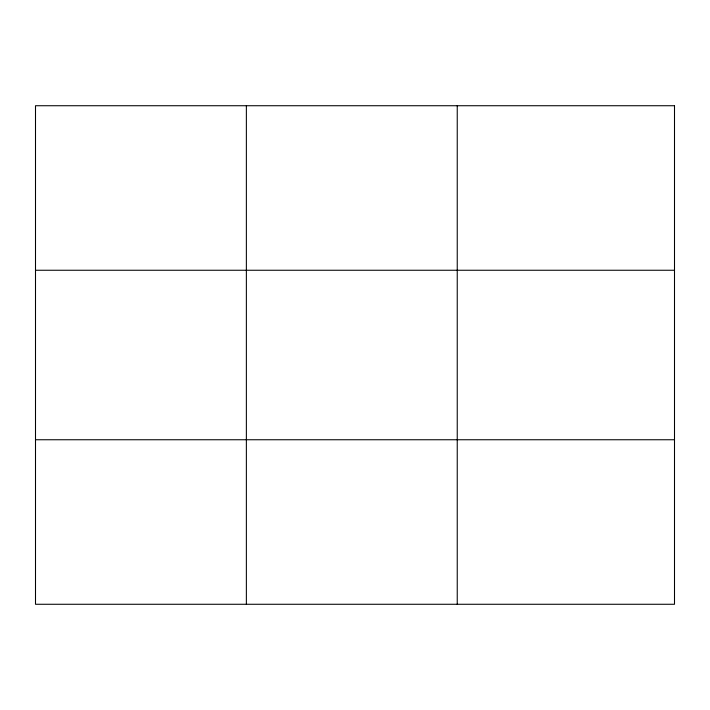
<?xml version="1.0" encoding="UTF-8"?>
<svg xmlns="http://www.w3.org/2000/svg" width="710" height="710" viewBox="0 0 710 710"><rect width="100%" height="100%" fill="white"/><g stroke="black" fill="none" stroke-linecap="round" stroke-linejoin="round"><path stroke-width="1.06" d="M246.37 105.728L246.37 604.272M457.24 105.728L457.24 604.272M35.5 270.253L674.5 270.253M35.5 439.747L674.5 439.747M674.5 105.728L674.5 604.272L35.5 604.272L35.5 105.728L674.5 105.728"/></g></svg>
